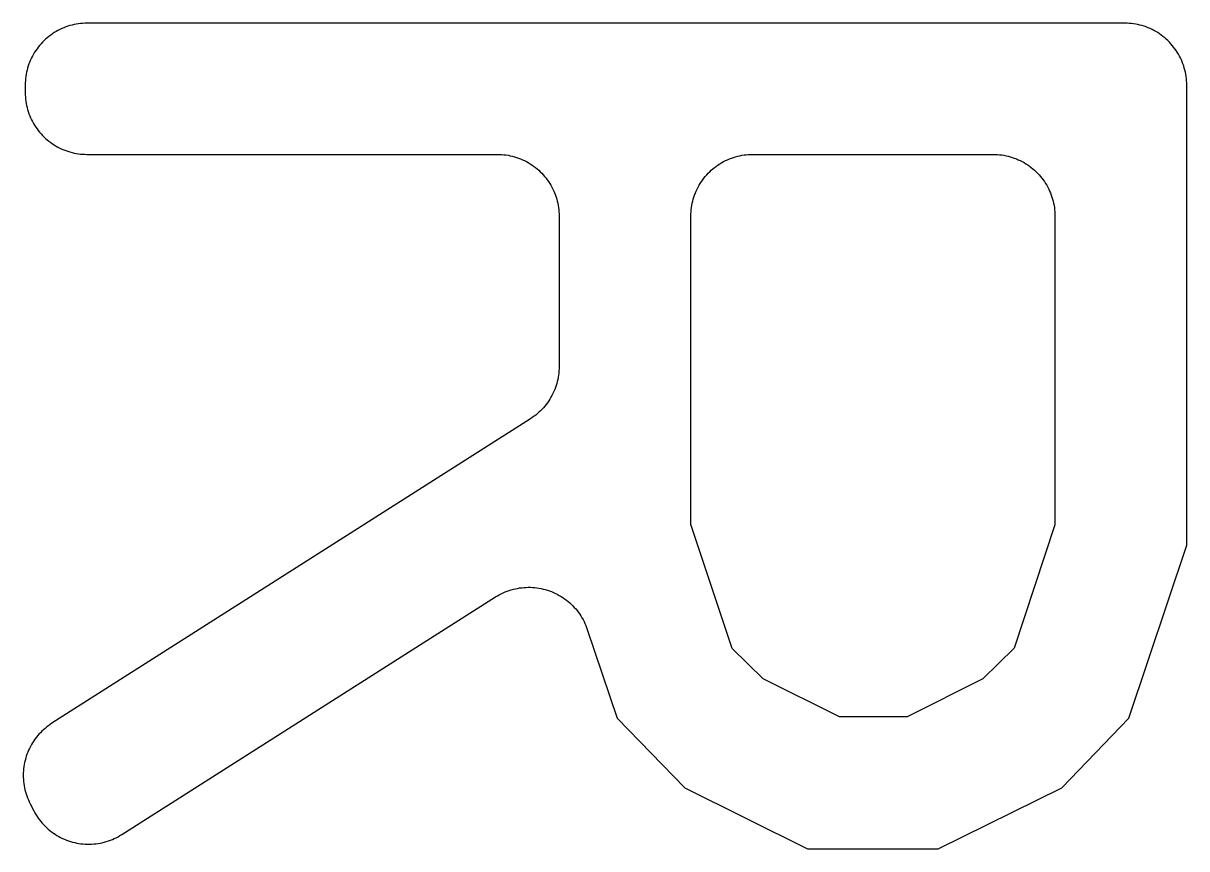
# Model space of a CAD drawing. Header units: millimetres. Extents: x 1422 to 6060, y -58 to 3182.
# Drawn here: x 3659.52 to 3684.81, y 1165.28 to 1183.21 of the extents above; entities that cross this region are included whole.
import ezdxf

# ---------------------------------------------------------------- set-up
doc = ezdxf.new("R2010")
doc.units = ezdxf.units.MM
doc.header["$MEASUREMENT"] = 0
doc.layers.add('Utwórz2D linie widoczne', color=7, linetype='Continuous', true_color=0x000000)

msp = doc.modelspace()

# ---------------------------------------------------------------- linework, layer by layer
at = {"layer": 'Utwórz2D linie widoczne'}
for p, q in [((3660.722, 1183.199), (3660.675, 1183.191)), ((3660.768, 1183.204), (3660.722, 1183.199)), ((3660.815, 1183.208), (3660.768, 1183.204)), ((3660.862, 1183.211), (3660.815, 1183.208)), ((3660.909, 1183.212), (3660.862, 1183.211)), ((3683.464, 1183.212), (3660.909, 1183.212)), ((3683.511, 1183.211), (3683.464, 1183.212)), ((3683.558, 1183.208), (3683.511, 1183.211)), ((3683.604, 1183.204), (3683.558, 1183.208)), ((3683.651, 1183.199), (3683.604, 1183.204)), ((3683.697, 1183.191), (3683.651, 1183.199)), ((3660.12, 1182.955), (3660.082, 1182.927)), ((3660.158, 1182.982), (3660.12, 1182.955)), ((3660.197, 1183.008), (3660.158, 1182.982)), ((3660.237, 1183.032), (3660.197, 1183.008)), ((3660.278, 1183.055), (3660.237, 1183.032)), ((3660.32, 1183.076), (3660.278, 1183.055)), ((3660.363, 1183.096), (3660.32, 1183.076)), ((3660.406, 1183.114), (3660.363, 1183.096)), ((3660.449, 1183.131), (3660.406, 1183.114)), ((3660.494, 1183.146), (3660.449, 1183.131)), ((3660.539, 1183.16), (3660.494, 1183.146)), ((3660.584, 1183.172), (3660.539, 1183.16)), ((3660.629, 1183.182), (3660.584, 1183.172)), ((3660.675, 1183.191), (3660.629, 1183.182)), ((3683.743, 1183.182), (3683.697, 1183.191)), ((3683.789, 1183.172), (3683.743, 1183.182)), ((3683.834, 1183.16), (3683.789, 1183.172)), ((3683.879, 1183.146), (3683.834, 1183.16)), ((3683.923, 1183.131), (3683.879, 1183.146)), ((3683.967, 1183.114), (3683.923, 1183.131)), ((3684.01, 1183.096), (3683.967, 1183.114)), ((3684.053, 1183.076), (3684.01, 1183.096)), ((3684.094, 1183.055), (3684.053, 1183.076)), ((3684.135, 1183.032), (3684.094, 1183.055)), ((3684.175, 1183.008), (3684.135, 1183.032)), ((3684.215, 1182.982), (3684.175, 1183.008)), ((3684.253, 1182.955), (3684.215, 1182.982)), ((3684.29, 1182.927), (3684.253, 1182.955)), ((3659.851, 1182.696), (3659.823, 1182.658)), ((3659.88, 1182.732), (3659.851, 1182.696)), ((3659.911, 1182.768), (3659.88, 1182.732)), ((3659.943, 1182.802), (3659.911, 1182.768)), ((3659.976, 1182.835), (3659.943, 1182.802)), ((3660.01, 1182.867), (3659.976, 1182.835)), ((3660.046, 1182.898), (3660.01, 1182.867)), ((3660.082, 1182.927), (3660.046, 1182.898)), ((3684.327, 1182.898), (3684.29, 1182.927)), ((3684.362, 1182.867), (3684.327, 1182.898)), ((3684.397, 1182.835), (3684.362, 1182.867)), ((3684.43, 1182.802), (3684.397, 1182.835)), ((3684.462, 1182.768), (3684.43, 1182.802)), ((3684.492, 1182.732), (3684.462, 1182.768)), ((3684.522, 1182.696), (3684.492, 1182.732)), ((3684.55, 1182.658), (3684.522, 1182.696)), ((3659.702, 1182.458), (3659.682, 1182.415)), ((3659.723, 1182.5), (3659.702, 1182.458)), ((3659.746, 1182.541), (3659.723, 1182.5)), ((3659.77, 1182.581), (3659.746, 1182.541)), ((3659.796, 1182.62), (3659.77, 1182.581)), ((3659.823, 1182.658), (3659.796, 1182.62)), ((3684.577, 1182.62), (3684.55, 1182.658)), ((3684.602, 1182.581), (3684.577, 1182.62)), ((3684.627, 1182.541), (3684.602, 1182.581)), ((3684.649, 1182.5), (3684.627, 1182.541)), ((3684.671, 1182.458), (3684.649, 1182.5)), ((3684.69, 1182.415), (3684.671, 1182.458)), ((3659.606, 1182.194), (3659.596, 1182.149)), ((3659.618, 1182.239), (3659.606, 1182.194)), ((3659.632, 1182.284), (3659.618, 1182.239)), ((3659.647, 1182.329), (3659.632, 1182.284)), ((3659.664, 1182.372), (3659.647, 1182.329)), ((3659.682, 1182.415), (3659.664, 1182.372)), ((3684.709, 1182.372), (3684.69, 1182.415)), ((3684.725, 1182.329), (3684.709, 1182.372)), ((3684.741, 1182.284), (3684.725, 1182.329)), ((3684.754, 1182.239), (3684.741, 1182.284)), ((3684.766, 1182.194), (3684.754, 1182.239)), ((3684.777, 1182.149), (3684.766, 1182.194)), ((3659.57, 1181.963), (3659.567, 1181.916)), ((3659.574, 1182.01), (3659.57, 1181.963)), ((3659.579, 1182.056), (3659.574, 1182.01)), ((3659.587, 1182.103), (3659.579, 1182.056)), ((3659.596, 1182.149), (3659.587, 1182.103)), ((3684.786, 1182.103), (3684.777, 1182.149)), ((3684.793, 1182.056), (3684.786, 1182.103)), ((3684.799, 1182.01), (3684.793, 1182.056)), ((3684.803, 1181.963), (3684.799, 1182.01)), ((3684.806, 1181.916), (3684.803, 1181.963)), ((3659.567, 1181.916), (3659.566, 1181.87)), ((3659.566, 1181.87), (3659.566, 1181.705)), ((3659.566, 1181.705), (3659.567, 1181.659)), ((3684.806, 1181.87), (3684.806, 1181.916)), ((3684.806, 1171.871), (3684.806, 1181.87)), ((3659.567, 1181.659), (3659.57, 1181.612)), ((3659.57, 1181.612), (3659.574, 1181.565)), ((3659.574, 1181.565), (3659.579, 1181.519)), ((3659.579, 1181.519), (3659.587, 1181.472)), ((3659.587, 1181.472), (3659.596, 1181.426)), ((3659.596, 1181.426), (3659.606, 1181.381)), ((3659.606, 1181.381), (3659.618, 1181.335)), ((3659.618, 1181.335), (3659.632, 1181.291)), ((3659.632, 1181.291), (3659.647, 1181.246)), ((3659.647, 1181.246), (3659.664, 1181.203)), ((3659.664, 1181.203), (3659.682, 1181.159)), ((3659.682, 1181.159), (3659.702, 1181.117)), ((3659.702, 1181.117), (3659.723, 1181.075)), ((3659.723, 1181.075), (3659.746, 1181.034)), ((3659.746, 1181.034), (3659.77, 1180.994)), ((3659.77, 1180.994), (3659.796, 1180.955)), ((3659.796, 1180.955), (3659.823, 1180.916)), ((3659.823, 1180.916), (3659.851, 1180.879)), ((3659.851, 1180.879), (3659.88, 1180.843)), ((3659.88, 1180.843), (3659.911, 1180.807)), ((3659.911, 1180.807), (3659.943, 1180.773)), ((3659.943, 1180.773), (3659.976, 1180.74)), ((3659.976, 1180.74), (3660.01, 1180.708)), ((3660.01, 1180.708), (3660.046, 1180.677)), ((3660.046, 1180.677), (3660.082, 1180.648)), ((3660.082, 1180.648), (3660.12, 1180.619)), ((3660.12, 1180.619), (3660.158, 1180.593)), ((3660.158, 1180.593), (3660.197, 1180.567)), ((3660.197, 1180.567), (3660.237, 1180.543)), ((3660.237, 1180.543), (3660.278, 1180.52)), ((3660.278, 1180.52), (3660.32, 1180.499)), ((3660.32, 1180.499), (3660.363, 1180.479)), ((3660.363, 1180.479), (3660.406, 1180.461)), ((3660.406, 1180.461), (3660.449, 1180.444)), ((3660.449, 1180.444), (3660.494, 1180.429)), ((3660.494, 1180.429), (3660.539, 1180.415)), ((3660.539, 1180.415), (3660.584, 1180.403)), ((3660.584, 1180.403), (3660.629, 1180.392)), ((3660.629, 1180.392), (3660.675, 1180.384)), ((3660.675, 1180.384), (3660.722, 1180.376)), ((3660.722, 1180.376), (3660.768, 1180.371)), ((3660.768, 1180.371), (3660.815, 1180.366)), ((3660.815, 1180.366), (3660.862, 1180.364)), ((3660.862, 1180.364), (3660.909, 1180.363)), ((3660.909, 1180.363), (3669.826, 1180.363)), ((3669.826, 1180.363), (3669.873, 1180.362)), ((3669.873, 1180.362), (3669.919, 1180.36)), ((3669.919, 1180.36), (3669.966, 1180.356)), ((3669.966, 1180.356), (3670.013, 1180.35)), ((3670.013, 1180.35), (3670.059, 1180.343)), ((3670.059, 1180.343), (3670.105, 1180.334)), ((3670.105, 1180.334), (3670.151, 1180.323)), ((3670.151, 1180.323), (3670.196, 1180.311)), ((3670.196, 1180.311), (3670.241, 1180.297)), ((3670.241, 1180.297), (3670.285, 1180.282)), ((3670.285, 1180.282), (3670.329, 1180.265)), ((3670.329, 1180.265), (3670.372, 1180.247)), ((3670.372, 1180.247), (3670.414, 1180.227)), ((3670.414, 1180.227), (3670.456, 1180.206)), ((3670.456, 1180.206), (3670.497, 1180.183)), ((3670.497, 1180.183), (3670.537, 1180.159)), ((3670.537, 1180.159), (3670.576, 1180.134)), ((3674.623, 1180.134), (3674.662, 1180.159)), ((3674.662, 1180.159), (3674.702, 1180.183)), ((3674.702, 1180.183), (3674.743, 1180.206)), ((3674.743, 1180.206), (3674.785, 1180.227)), ((3674.785, 1180.227), (3674.828, 1180.247)), ((3674.828, 1180.247), (3674.871, 1180.265)), ((3674.871, 1180.265), (3674.914, 1180.282)), ((3674.914, 1180.282), (3674.959, 1180.297)), ((3674.959, 1180.297), (3675.004, 1180.311)), ((3675.004, 1180.311), (3675.049, 1180.323)), ((3675.049, 1180.323), (3675.094, 1180.334)), ((3675.094, 1180.334), (3675.14, 1180.343)), ((3675.14, 1180.343), (3675.187, 1180.35)), ((3675.187, 1180.35), (3675.233, 1180.356)), ((3675.233, 1180.356), (3675.28, 1180.36)), ((3675.28, 1180.36), (3675.327, 1180.362)), ((3675.327, 1180.362), (3675.374, 1180.363)), ((3675.374, 1180.363), (3680.601, 1180.363)), ((3680.601, 1180.363), (3680.648, 1180.362)), ((3680.648, 1180.362), (3680.694, 1180.36)), ((3680.694, 1180.36), (3680.741, 1180.356)), ((3680.741, 1180.356), (3680.788, 1180.35)), ((3680.788, 1180.35), (3680.834, 1180.343)), ((3680.834, 1180.343), (3680.88, 1180.334)), ((3680.88, 1180.334), (3680.926, 1180.323)), ((3680.926, 1180.323), (3680.971, 1180.311)), ((3680.971, 1180.311), (3681.016, 1180.297)), ((3681.016, 1180.297), (3681.06, 1180.282)), ((3681.06, 1180.282), (3681.104, 1180.265)), ((3681.104, 1180.265), (3681.147, 1180.247)), ((3681.147, 1180.247), (3681.189, 1180.227)), ((3681.189, 1180.227), (3681.231, 1180.206)), ((3681.231, 1180.206), (3681.272, 1180.183)), ((3681.272, 1180.183), (3681.312, 1180.159)), ((3681.312, 1180.159), (3681.351, 1180.134)), ((3670.576, 1180.134), (3670.615, 1180.107)), ((3670.615, 1180.107), (3670.652, 1180.079)), ((3670.652, 1180.079), (3670.689, 1180.049)), ((3670.689, 1180.049), (3670.724, 1180.018)), ((3670.724, 1180.018), (3670.758, 1179.986)), ((3670.758, 1179.986), (3670.791, 1179.953)), ((3670.791, 1179.953), (3670.823, 1179.919)), ((3670.823, 1179.919), (3670.854, 1179.884)), ((3674.345, 1179.884), (3674.376, 1179.919)), ((3674.376, 1179.919), (3674.408, 1179.953)), ((3674.408, 1179.953), (3674.441, 1179.986)), ((3674.441, 1179.986), (3674.475, 1180.018)), ((3674.475, 1180.018), (3674.511, 1180.049)), ((3674.511, 1180.049), (3674.547, 1180.079)), ((3674.547, 1180.079), (3674.585, 1180.107)), ((3674.585, 1180.107), (3674.623, 1180.134)), ((3681.351, 1180.134), (3681.39, 1180.107)), ((3681.39, 1180.107), (3681.427, 1180.079)), ((3681.427, 1180.079), (3681.464, 1180.049)), ((3681.464, 1180.049), (3681.499, 1180.018)), ((3681.499, 1180.018), (3681.533, 1179.986)), ((3681.533, 1179.986), (3681.566, 1179.953)), ((3681.566, 1179.953), (3681.598, 1179.919)), ((3681.598, 1179.919), (3681.629, 1179.884)), ((3670.854, 1179.884), (3670.884, 1179.847)), ((3670.884, 1179.847), (3670.912, 1179.81)), ((3670.912, 1179.81), (3670.939, 1179.771)), ((3670.939, 1179.771), (3670.964, 1179.732)), ((3670.964, 1179.732), (3670.988, 1179.692)), ((3670.988, 1179.692), (3671.011, 1179.651)), ((3674.188, 1179.651), (3674.211, 1179.692)), ((3674.211, 1179.692), (3674.235, 1179.732)), ((3674.235, 1179.732), (3674.261, 1179.771)), ((3674.261, 1179.771), (3674.288, 1179.81)), ((3674.288, 1179.81), (3674.316, 1179.847)), ((3674.316, 1179.847), (3674.345, 1179.884)), ((3681.629, 1179.884), (3681.659, 1179.847)), ((3681.659, 1179.847), (3681.687, 1179.81)), ((3681.687, 1179.81), (3681.714, 1179.771)), ((3681.714, 1179.771), (3681.739, 1179.732)), ((3681.739, 1179.732), (3681.763, 1179.692)), ((3681.763, 1179.692), (3681.786, 1179.651)), ((3671.011, 1179.651), (3671.032, 1179.609)), ((3671.032, 1179.609), (3671.052, 1179.567)), ((3671.052, 1179.567), (3671.07, 1179.524)), ((3671.07, 1179.524), (3671.087, 1179.48)), ((3671.087, 1179.48), (3671.102, 1179.436)), ((3671.102, 1179.436), (3671.116, 1179.391)), ((3674.083, 1179.391), (3674.097, 1179.436)), ((3674.097, 1179.436), (3674.112, 1179.48)), ((3674.112, 1179.48), (3674.129, 1179.524)), ((3674.129, 1179.524), (3674.147, 1179.567)), ((3674.147, 1179.567), (3674.167, 1179.609)), ((3674.167, 1179.609), (3674.188, 1179.651)), ((3681.786, 1179.651), (3681.807, 1179.609)), ((3681.807, 1179.609), (3681.827, 1179.567)), ((3681.827, 1179.567), (3681.845, 1179.524)), ((3681.845, 1179.524), (3681.862, 1179.48)), ((3681.862, 1179.48), (3681.877, 1179.436)), ((3681.877, 1179.436), (3681.891, 1179.391)), ((3671.116, 1179.391), (3671.128, 1179.346)), ((3671.128, 1179.346), (3671.139, 1179.3)), ((3671.139, 1179.3), (3671.148, 1179.254)), ((3671.148, 1179.254), (3671.155, 1179.208)), ((3671.155, 1179.208), (3671.161, 1179.161)), ((3671.161, 1179.161), (3671.165, 1179.115)), ((3674.035, 1179.115), (3674.039, 1179.161)), ((3674.039, 1179.161), (3674.044, 1179.208)), ((3674.044, 1179.208), (3674.052, 1179.254)), ((3674.052, 1179.254), (3674.061, 1179.3)), ((3674.061, 1179.3), (3674.071, 1179.346)), ((3674.071, 1179.346), (3674.083, 1179.391)), ((3681.891, 1179.391), (3681.903, 1179.346)), ((3681.903, 1179.346), (3681.914, 1179.3)), ((3681.914, 1179.3), (3681.923, 1179.254)), ((3681.923, 1179.254), (3681.93, 1179.208)), ((3681.93, 1179.208), (3681.936, 1179.161)), ((3681.936, 1179.161), (3681.94, 1179.115)), ((3671.165, 1179.115), (3671.167, 1179.068)), ((3671.167, 1179.068), (3671.168, 1179.021)), ((3671.168, 1179.021), (3671.168, 1175.751)), ((3674.031, 1179.021), (3674.032, 1179.068)), ((3674.031, 1172.317), (3674.031, 1179.021)), ((3674.032, 1179.068), (3674.035, 1179.115)), ((3681.94, 1179.115), (3681.942, 1179.068)), ((3681.942, 1179.068), (3681.943, 1179.021)), ((3681.943, 1179.021), (3681.943, 1172.315)), ((3671.161, 1175.612), (3671.155, 1175.566)), ((3671.165, 1175.658), (3671.161, 1175.612)), ((3671.167, 1175.704), (3671.165, 1175.658)), ((3671.168, 1175.751), (3671.167, 1175.704)), ((3671.117, 1175.384), (3671.103, 1175.339)), ((3671.129, 1175.429), (3671.117, 1175.384)), ((3671.139, 1175.474), (3671.129, 1175.429)), ((3671.148, 1175.52), (3671.139, 1175.474)), ((3671.155, 1175.566), (3671.148, 1175.52)), ((3671.013, 1175.125), (3670.991, 1175.085)), ((3671.034, 1175.167), (3671.013, 1175.125)), ((3671.054, 1175.209), (3671.034, 1175.167)), ((3671.072, 1175.252), (3671.054, 1175.209)), ((3671.088, 1175.295), (3671.072, 1175.252)), ((3671.103, 1175.339), (3671.088, 1175.295)), ((3670.829, 1174.859), (3670.797, 1174.824)), ((3670.859, 1174.894), (3670.829, 1174.859)), ((3670.888, 1174.93), (3670.859, 1174.894)), ((3670.916, 1174.967), (3670.888, 1174.93)), ((3670.942, 1175.006), (3670.916, 1174.967)), ((3670.967, 1175.045), (3670.942, 1175.006)), ((3670.991, 1175.085), (3670.967, 1175.045)), ((3670.546, 1174.618), (3660.146, 1168.001)), ((3670.585, 1174.644), (3670.546, 1174.618)), ((3670.623, 1174.671), (3670.585, 1174.644)), ((3670.66, 1174.699), (3670.623, 1174.671)), ((3670.696, 1174.729), (3670.66, 1174.699)), ((3670.731, 1174.759), (3670.696, 1174.729)), ((3670.764, 1174.791), (3670.731, 1174.759)), ((3670.797, 1174.824), (3670.764, 1174.791)), ((3674.932, 1169.628), (3674.031, 1172.317)), ((3681.943, 1172.315), (3681.057, 1169.631)), ((3683.549, 1168.114), (3684.806, 1171.871)), ((3669.869, 1170.793), (3669.911, 1170.815)), ((3669.911, 1170.815), (3669.953, 1170.835)), ((3669.953, 1170.835), (3669.996, 1170.854)), ((3669.996, 1170.854), (3670.04, 1170.871)), ((3670.04, 1170.871), (3670.084, 1170.886)), ((3670.084, 1170.886), (3670.129, 1170.9)), ((3670.129, 1170.9), (3670.174, 1170.913)), ((3670.174, 1170.913), (3670.219, 1170.924)), ((3670.219, 1170.924), (3670.265, 1170.933)), ((3670.265, 1170.933), (3670.311, 1170.941)), ((3670.311, 1170.941), (3670.358, 1170.947)), ((3670.358, 1170.947), (3670.404, 1170.951)), ((3670.404, 1170.951), (3670.451, 1170.954)), ((3670.451, 1170.954), (3670.498, 1170.955)), ((3670.498, 1170.955), (3670.545, 1170.955)), ((3670.545, 1170.955), (3670.591, 1170.953)), ((3670.591, 1170.953), (3670.638, 1170.949)), ((3670.638, 1170.949), (3670.685, 1170.944)), ((3670.685, 1170.944), (3670.731, 1170.937)), ((3670.731, 1170.937), (3670.777, 1170.928)), ((3670.777, 1170.928), (3670.823, 1170.918)), ((3670.823, 1170.918), (3670.868, 1170.906)), ((3670.868, 1170.906), (3670.913, 1170.893)), ((3670.913, 1170.893), (3670.957, 1170.878)), ((3670.957, 1170.878), (3671.001, 1170.862)), ((3671.001, 1170.862), (3671.044, 1170.844)), ((3671.044, 1170.844), (3671.087, 1170.824)), ((3671.087, 1170.824), (3671.129, 1170.804)), ((3671.129, 1170.804), (3671.17, 1170.781)), ((3661.666, 1165.583), (3669.789, 1170.746)), ((3669.789, 1170.746), (3669.829, 1170.77)), ((3669.829, 1170.77), (3669.869, 1170.793)), ((3671.17, 1170.781), (3671.21, 1170.757)), ((3671.21, 1170.757), (3671.25, 1170.732)), ((3671.25, 1170.732), (3671.288, 1170.706)), ((3671.288, 1170.706), (3671.326, 1170.678)), ((3671.326, 1170.678), (3671.363, 1170.649)), ((3671.363, 1170.649), (3671.398, 1170.618)), ((3671.398, 1170.618), (3671.433, 1170.587)), ((3671.433, 1170.587), (3671.466, 1170.554)), ((3671.466, 1170.554), (3671.498, 1170.52)), ((3671.498, 1170.52), (3671.529, 1170.485)), ((3671.529, 1170.485), (3671.559, 1170.449)), ((3671.559, 1170.449), (3671.588, 1170.411)), ((3671.588, 1170.411), (3671.615, 1170.373)), ((3671.615, 1170.373), (3671.641, 1170.334)), ((3671.641, 1170.334), (3671.665, 1170.294)), ((3671.665, 1170.294), (3671.688, 1170.254)), ((3671.688, 1170.254), (3671.71, 1170.212)), ((3671.71, 1170.212), (3671.73, 1170.17)), ((3671.73, 1170.17), (3671.749, 1170.127)), ((3671.749, 1170.127), (3671.766, 1170.083)), ((3671.766, 1170.083), (3671.781, 1170.039)), ((3671.781, 1170.039), (3672.427, 1168.11)), ((3675.603, 1168.967), (3674.932, 1169.628)), ((3681.057, 1169.631), (3680.374, 1168.968)), ((3677.26, 1168.139), (3675.603, 1168.967)), ((3680.374, 1168.968), (3678.728, 1168.139)), ((3672.427, 1168.11), (3673.899, 1166.601)), ((3678.728, 1168.139), (3677.26, 1168.139)), ((3682.093, 1166.601), (3683.549, 1168.114)), ((3659.896, 1167.796), (3659.865, 1167.762)), ((3659.929, 1167.829), (3659.896, 1167.796)), ((3659.963, 1167.861), (3659.929, 1167.829)), ((3659.997, 1167.891), (3659.963, 1167.861)), ((3660.033, 1167.921), (3659.997, 1167.891)), ((3660.07, 1167.949), (3660.033, 1167.921)), ((3660.108, 1167.976), (3660.07, 1167.949)), ((3660.146, 1168.001), (3660.108, 1167.976)), ((3659.703, 1167.538), (3659.681, 1167.497)), ((3659.727, 1167.577), (3659.703, 1167.538)), ((3659.752, 1167.616), (3659.727, 1167.577)), ((3659.778, 1167.654), (3659.752, 1167.616)), ((3659.806, 1167.691), (3659.778, 1167.654)), ((3659.835, 1167.727), (3659.806, 1167.691)), ((3659.865, 1167.762), (3659.835, 1167.727)), ((3659.59, 1167.284), (3659.577, 1167.24)), ((3659.605, 1167.328), (3659.59, 1167.284)), ((3659.622, 1167.371), (3659.605, 1167.328)), ((3659.64, 1167.414), (3659.622, 1167.371)), ((3659.66, 1167.456), (3659.64, 1167.414)), ((3659.681, 1167.497), (3659.66, 1167.456)), ((3659.532, 1167.013), (3659.528, 1166.967)), ((3659.538, 1167.059), (3659.532, 1167.013)), ((3659.545, 1167.105), (3659.538, 1167.059)), ((3659.554, 1167.15), (3659.545, 1167.105)), ((3659.565, 1167.195), (3659.554, 1167.15)), ((3659.577, 1167.24), (3659.565, 1167.195)), ((3659.525, 1166.921), (3659.524, 1166.875)), ((3659.524, 1166.875), (3659.525, 1166.829)), ((3659.528, 1166.967), (3659.525, 1166.921)), ((3659.525, 1166.829), (3659.527, 1166.782)), ((3659.527, 1166.782), (3659.531, 1166.736)), ((3659.531, 1166.736), (3659.536, 1166.69)), ((3659.536, 1166.69), (3659.543, 1166.645)), ((3659.543, 1166.645), (3659.552, 1166.599)), ((3659.552, 1166.599), (3659.562, 1166.554)), ((3659.562, 1166.554), (3659.574, 1166.509)), ((3659.574, 1166.509), (3659.587, 1166.465)), ((3673.899, 1166.601), (3676.567, 1165.275)), ((3679.406, 1165.275), (3682.093, 1166.601)), ((3659.587, 1166.465), (3659.601, 1166.421)), ((3659.601, 1166.421), (3659.618, 1166.378)), ((3659.618, 1166.378), (3659.635, 1166.335)), ((3659.635, 1166.335), (3659.654, 1166.293)), ((3659.654, 1166.293), (3659.675, 1166.251)), ((3659.675, 1166.251), (3659.754, 1166.098)), ((3659.754, 1166.098), (3659.776, 1166.058)), ((3659.776, 1166.058), (3659.8, 1166.018)), ((3659.8, 1166.018), (3659.824, 1165.978)), ((3659.824, 1165.978), (3659.851, 1165.94)), ((3659.851, 1165.94), (3659.878, 1165.903)), ((3659.878, 1165.903), (3659.907, 1165.866)), ((3659.907, 1165.866), (3659.937, 1165.831)), ((3659.937, 1165.831), (3659.968, 1165.797)), ((3659.968, 1165.797), (3660, 1165.763)), ((3660, 1165.763), (3660.034, 1165.731)), ((3660.034, 1165.731), (3660.068, 1165.7)), ((3660.068, 1165.7), (3660.104, 1165.671)), ((3660.104, 1165.671), (3660.141, 1165.642)), ((3660.141, 1165.642), (3660.178, 1165.615)), ((3660.178, 1165.615), (3660.217, 1165.589)), ((3660.217, 1165.589), (3660.256, 1165.565)), ((3660.256, 1165.565), (3660.296, 1165.541)), ((3660.296, 1165.541), (3660.337, 1165.52)), ((3660.337, 1165.52), (3660.379, 1165.499)), ((3660.379, 1165.499), (3660.421, 1165.48)), ((3661.46, 1165.476), (3661.503, 1165.495)), ((3661.503, 1165.495), (3661.545, 1165.515)), ((3661.545, 1165.515), (3661.586, 1165.536)), ((3661.586, 1165.536), (3661.626, 1165.559)), ((3661.626, 1165.559), (3661.666, 1165.583)), ((3660.421, 1165.48), (3660.464, 1165.463)), ((3660.464, 1165.463), (3660.508, 1165.447)), ((3660.508, 1165.447), (3660.552, 1165.433)), ((3660.552, 1165.433), (3660.597, 1165.42)), ((3660.597, 1165.42), (3660.642, 1165.409)), ((3660.642, 1165.409), (3660.687, 1165.399)), ((3660.687, 1165.399), (3660.733, 1165.391)), ((3660.733, 1165.391), (3660.778, 1165.384)), ((3660.778, 1165.384), (3660.825, 1165.379)), ((3660.825, 1165.379), (3660.871, 1165.376)), ((3660.871, 1165.376), (3660.917, 1165.374)), ((3660.917, 1165.374), (3660.964, 1165.374)), ((3660.964, 1165.374), (3661.01, 1165.375)), ((3661.01, 1165.375), (3661.056, 1165.378)), ((3661.056, 1165.378), (3661.102, 1165.383)), ((3661.102, 1165.383), (3661.148, 1165.389)), ((3661.148, 1165.389), (3661.194, 1165.397)), ((3661.194, 1165.397), (3661.24, 1165.406)), ((3661.24, 1165.406), (3661.285, 1165.417)), ((3661.285, 1165.417), (3661.329, 1165.43)), ((3661.329, 1165.43), (3661.373, 1165.444)), ((3661.373, 1165.444), (3661.417, 1165.459)), ((3661.417, 1165.459), (3661.46, 1165.476)), ((3676.567, 1165.275), (3679.406, 1165.275))]:
    msp.add_line(p, q, dxfattribs=at)

doc.saveas('drawing.dxf')
